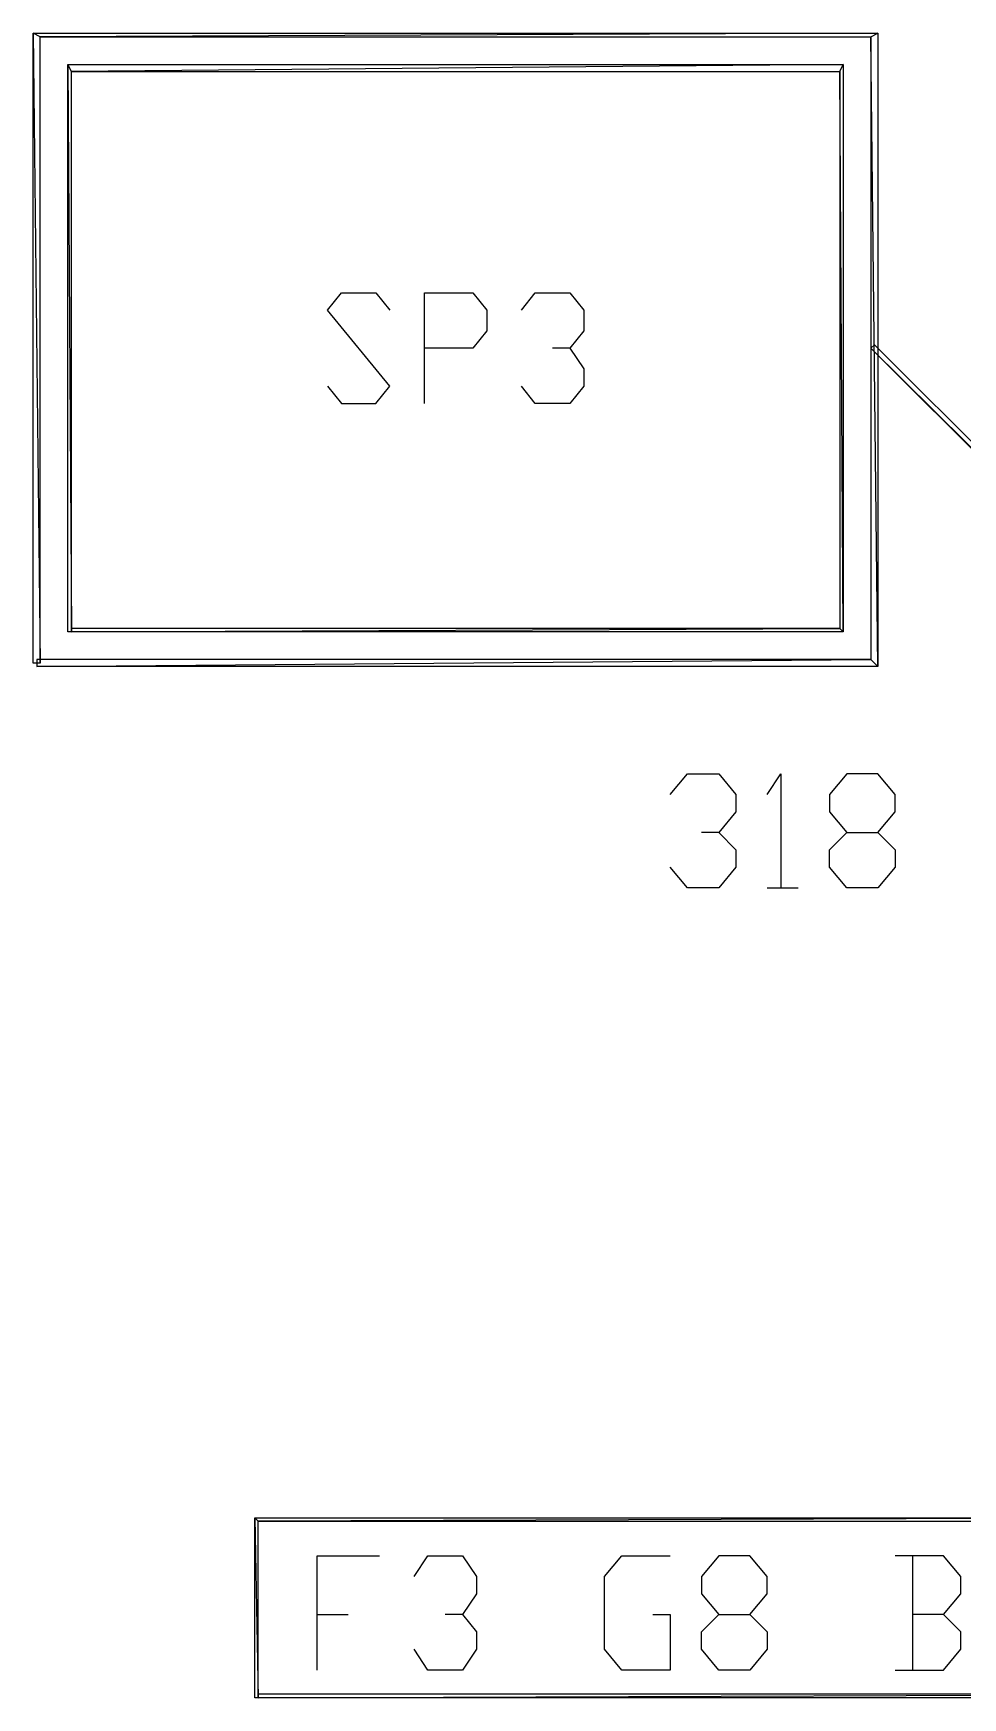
# Model space of a CAD drawing. Header units: millimetres. Extents: x 43 to 869, y -758 to -34.
# Drawn here: x 264.4 to 296.6, y -132.5 to -74.8 of the extents above; entities that cross this region are included whole.
import ezdxf

# ---------------------------------------------------------------- set-up
doc = ezdxf.new("R2010")
doc.units = ezdxf.units.MM
doc.layers.add('PDF_LINES', color=4, linetype='Continuous')

msp = doc.modelspace()

# ---------------------------------------------------------------- linework, layer by layer
at = {"layer": 'PDF_LINES'}
for p, q in [((264.64, -74.92), (264.4, -74.8)), ((264.4, -74.8), (293.68, -74.8)), ((264.64, -74.92), (264.4, -74.8)), ((264.4, -74.8), (264.64, -96.64)), ((264.4, -74.8), (264.64, -96.64)), ((264.4, -96.64), (264.4, -74.8)), ((293.68, -74.8), (264.64, -74.92)), ((293.68, -74.8), (264.64, -74.92)), ((264.64, -74.92), (293.44, -74.92)), ((264.64, -96.64), (264.64, -74.92)), ((293.44, -74.92), (293.68, -74.8)), ((293.44, -74.92), (293.68, -74.8)), ((293.68, -96.76), (293.44, -74.92)), ((293.44, -74.92), (293.44, -96.52)), ((293.68, -96.76), (293.44, -74.92)), ((293.68, -74.8), (293.68, -96.76)), ((265.72, -76.12), (265.6, -75.88)), ((265.6, -75.88), (292.48, -75.88)), ((265.72, -76.12), (265.6, -75.88)), ((265.6, -75.88), (265.72, -95.56)), ((265.6, -75.88), (265.72, -95.56)), ((265.6, -95.56), (265.6, -75.88)), ((292.48, -75.88), (265.72, -76.12)), ((292.48, -75.88), (265.72, -76.12)), ((265.72, -76.12), (292.36, -76.12)), ((265.72, -95.56), (265.72, -76.12)), ((292.36, -76.12), (292.48, -75.88)), ((292.36, -76.12), (292.48, -75.88)), ((292.48, -95.56), (292.36, -76.12)), ((292.36, -76.12), (292.36, -95.44)), ((292.48, -95.56), (292.36, -76.12)), ((292.48, -75.88), (292.48, -95.56)), ((274.6, -84.4), (275.08, -83.8)), ((275.08, -83.8), (276.28, -83.8)), ((276.28, -83.8), (276.76, -84.4)), ((277.96, -87.64), (277.96, -83.8)), ((277.96, -83.8), (279.64, -83.8)), ((279.64, -83.8), (280.12, -84.4)), ((281.32, -84.4), (281.8, -83.8)), ((281.8, -83.8), (283, -83.8)), ((283, -83.8), (283.48, -84.4)), ((276.76, -87.04), (274.6, -84.4)), ((280.12, -84.4), (280.12, -85.12)), ((283.48, -84.4), (283.48, -85.12)), ((280.12, -85.12), (279.64, -85.72)), ((283.48, -85.12), (283, -85.72)), ((279.64, -85.72), (277.96, -85.72)), ((283, -85.72), (282.4, -85.72)), ((283, -85.72), (283.48, -86.44)), ((293.44, -85.72), (293.56, -85.6)), ((329.8, -121.84), (293.44, -85.72)), ((293.44, -85.72), (329.68, -121.96)), ((329.8, -121.84), (293.44, -85.72)), ((293.56, -85.6), (329.8, -121.84)), ((283.48, -86.44), (283.48, -87.04)), ((274.6, -87.04), (275.08, -87.64)), ((276.28, -87.64), (276.76, -87.04)), ((281.8, -87.64), (281.32, -87.04)), ((283.48, -87.04), (283, -87.64)), ((275.08, -87.64), (276.28, -87.64)), ((283, -87.64), (281.8, -87.64)), ((265.72, -95.56), (265.6, -95.56)), ((265.72, -95.44), (265.72, -95.56)), ((265.72, -95.56), (292.36, -95.44)), ((292.36, -95.44), (265.72, -95.44)), ((265.72, -95.56), (292.36, -95.44)), ((292.48, -95.56), (265.72, -95.56)), ((292.36, -95.44), (292.48, -95.56)), ((292.36, -95.44), (292.48, -95.56)), ((264.64, -96.64), (264.4, -96.64)), ((264.52, -96.52), (264.52, -96.76)), ((264.52, -96.76), (293.44, -96.52)), ((293.44, -96.52), (264.52, -96.52)), ((264.52, -96.76), (293.44, -96.52)), ((293.68, -96.76), (264.52, -96.76)), ((293.44, -96.52), (293.68, -96.76)), ((293.44, -96.52), (293.68, -96.76)), ((286.48, -101.2), (287.08, -100.48)), ((287.08, -100.48), (288.16, -100.48)), ((288.16, -100.48), (288.76, -101.2)), ((289.84, -101.2), (290.32, -100.48)), ((290.32, -100.48), (290.32, -104.44)), ((292.6, -100.48), (292, -101.2)), ((293.68, -100.48), (292.6, -100.48)), ((294.28, -101.2), (293.68, -100.48)), ((288.76, -101.2), (288.76, -101.8)), ((292, -101.2), (292, -101.8)), ((294.28, -101.8), (294.28, -101.2)), ((288.76, -101.8), (288.16, -102.52)), ((292, -101.8), (292.6, -102.52)), ((293.68, -102.52), (294.28, -101.8)), ((288.16, -102.52), (287.56, -102.52)), ((288.16, -102.52), (288.76, -103.12)), ((292, -103.12), (292.6, -102.52)), ((292.6, -102.52), (293.68, -102.52)), ((293.68, -102.52), (294.28, -103.12)), ((288.76, -103.12), (288.76, -103.72)), ((292, -103.72), (292, -103.12)), ((294.28, -103.12), (294.28, -103.72)), ((287.08, -104.44), (286.48, -103.72)), ((288.76, -103.72), (288.16, -104.44)), ((292.6, -104.44), (292, -103.72)), ((294.28, -103.72), (293.68, -104.44)), ((288.16, -104.44), (287.08, -104.44)), ((289.84, -104.44), (290.92, -104.44)), ((293.68, -104.44), (292.6, -104.44)), ((272.2, -126.4), (272.08, -126.28)), ((272.08, -126.28), (305.68, -126.28)), ((272.2, -126.4), (272.08, -126.28)), ((272.08, -126.28), (272.2, -132.52)), ((272.08, -126.28), (272.2, -132.52)), ((272.08, -132.52), (272.08, -126.28)), ((305.68, -126.28), (272.2, -126.4)), ((305.68, -126.28), (272.2, -126.4)), ((272.2, -126.4), (305.56, -126.4)), ((272.2, -132.52), (272.2, -126.4)), ((274.24, -131.56), (274.24, -127.6)), ((274.24, -127.6), (276.4, -127.6)), ((277.6, -128.32), (278.08, -127.6)), ((278.08, -127.6), (279.28, -127.6)), ((279.28, -127.6), (279.76, -128.32)), ((284.2, -128.32), (284.8, -127.6)), ((284.8, -127.6), (286.48, -127.6)), ((288.16, -127.6), (287.56, -128.32)), ((289.24, -127.6), (288.16, -127.6)), ((289.84, -128.32), (289.24, -127.6)), ((295.96, -127.6), (294.28, -127.6)), ((294.88, -127.6), (294.88, -131.56)), ((296.56, -128.32), (295.96, -127.6)), ((279.76, -128.32), (279.76, -128.92)), ((284.2, -130.84), (284.2, -128.32)), ((287.56, -128.32), (287.56, -128.92)), ((289.84, -128.92), (289.84, -128.32)), ((296.56, -128.92), (296.56, -128.32)), ((279.76, -128.92), (279.28, -129.64)), ((287.56, -128.92), (288.16, -129.64)), ((289.24, -129.64), (289.84, -128.92)), ((295.96, -129.64), (296.56, -128.92)), ((274.24, -129.64), (275.32, -129.64)), ((279.28, -129.64), (278.68, -129.64)), ((279.28, -129.64), (279.76, -130.24)), ((285.88, -129.64), (286.48, -129.64)), ((286.48, -129.64), (286.48, -131.56)), ((287.56, -130.24), (288.16, -129.64)), ((288.16, -129.64), (289.24, -129.64)), ((289.24, -129.64), (289.84, -130.24)), ((295.96, -129.64), (294.88, -129.64)), ((296.56, -130.24), (295.96, -129.64)), ((279.76, -130.24), (279.76, -130.84)), ((287.56, -130.84), (287.56, -130.24)), ((289.84, -130.24), (289.84, -130.84)), ((296.56, -130.84), (296.56, -130.24)), ((278.08, -131.56), (277.6, -130.84)), ((279.76, -130.84), (279.28, -131.56)), ((284.8, -131.56), (284.2, -130.84)), ((288.16, -131.56), (287.56, -130.84)), ((289.84, -130.84), (289.24, -131.56)), ((295.96, -131.56), (296.56, -130.84)), ((279.28, -131.56), (278.08, -131.56)), ((286.48, -131.56), (284.8, -131.56)), ((289.24, -131.56), (288.16, -131.56)), ((294.28, -131.56), (295.96, -131.56)), ((272.2, -132.52), (272.08, -132.52)), ((272.2, -132.4), (272.2, -132.52)), ((272.2, -132.52), (305.56, -132.4)), ((305.56, -132.4), (272.2, -132.4)), ((272.2, -132.52), (305.56, -132.4)), ((305.68, -132.52), (272.2, -132.52))]:
    msp.add_line(p, q, dxfattribs=at)

doc.saveas('drawing.dxf')
